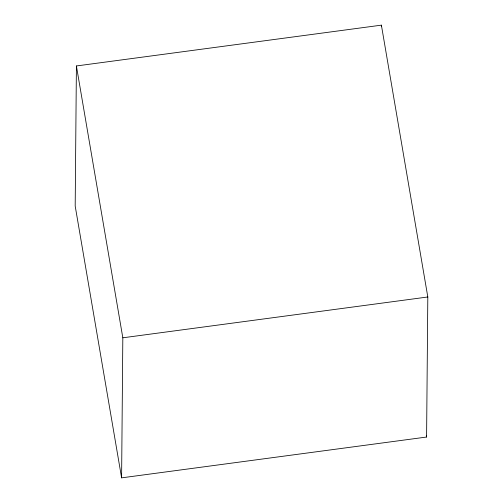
<?xml version="1.0" encoding="UTF-8"?>
<svg xmlns="http://www.w3.org/2000/svg" width="503" height="503" viewBox="0 0 503 503"><rect width="100%" height="100%" fill="white"/><g stroke="black" fill="none" stroke-linecap="round" stroke-linejoin="round"><path stroke-width="0.75" d="M76.406 65.962L75.186 206.016L121.607 477.85L426.594 437.038L427.814 296.984L381.393 25.15L76.406 65.962L122.826 337.796L121.607 477.85M381.381 26.716L381.393 25.15M122.826 337.796L427.814 296.984M426.33 435.485L426.594 437.038"/></g></svg>
